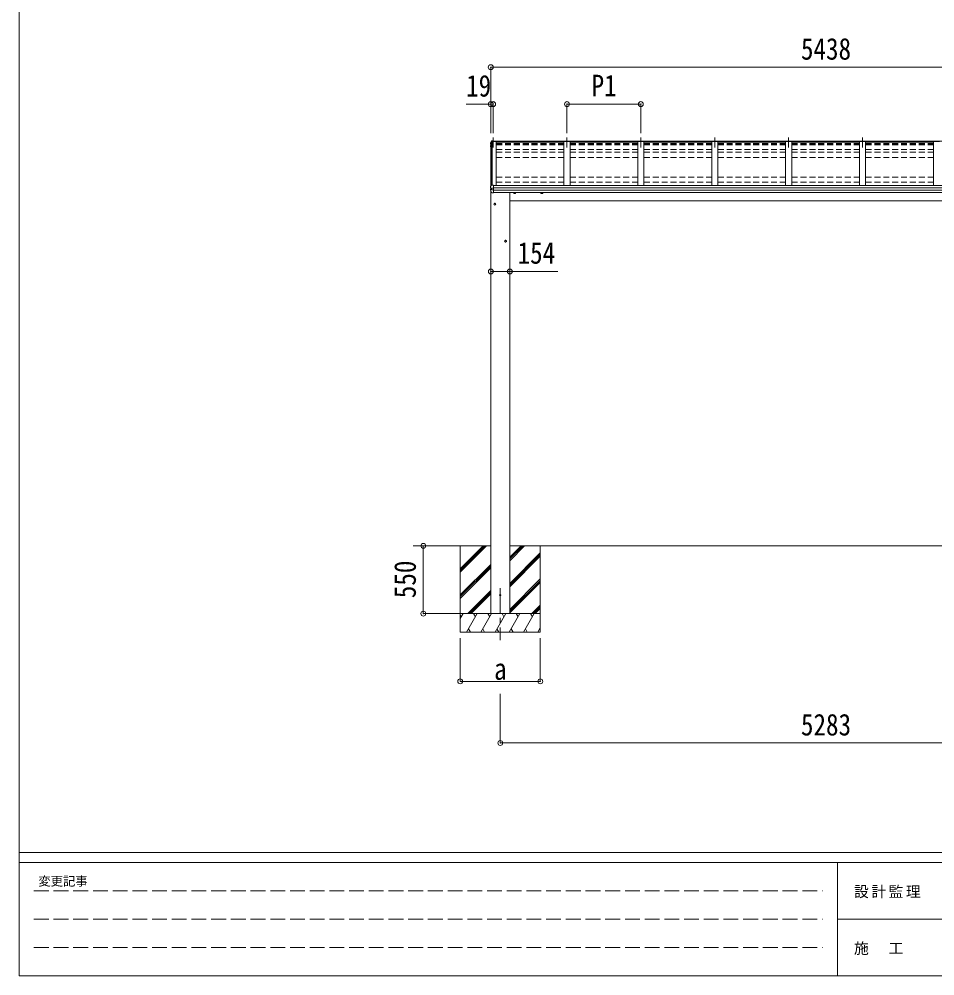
# Model space of a CAD drawing. Units: millimetres at full size, sheet at 1:40; some dimension numbers follow another scale. Extents: x -11243 to 11243, y -7760 to 7760.
# Drawn here: x -11243 to -3807, y -7760 to 5 of the extents above; entities that cross this region are included whole.
import ezdxf
from ezdxf.enums import TextEntityAlignment as Align

# ---------------------------------------------------------------- set-up
doc = ezdxf.new("R2010")
doc.units = ezdxf.units.MM
doc.header["$LTSCALE"] = 40
doc.header["$PDMODE"] = 32
doc.header["$PDSIZE"] = 40
for name, pattern in [('CHAIN1', [8, 5, -1, 1, -1]), ('DASHED1', [1.8, 1.2, -0.6]), ('DASHED3', [4, 3, -1])]:
    doc.linetypes.add(name, pattern=pattern)
for name, color, linetype, lineweight in [('0-0_0', 7, 'Continuous', 9), ('0-1_本体', 5, 'CHAIN1', 9), ('0-3_ELV2', 4, 'Continuous', 9), ('0-6_OTH_LINE', 6, 'Continuous', 9), ('F-0_240', 7, 'Continuous', 9)]:
    doc.layers.add(name, color=color, linetype=linetype, lineweight=lineweight)
doc.styles.add('ＭＳ ゴシック', font='')
doc.styles.get('ＭＳ ゴシック').set_extended_font_data('MS Gothic')

msp = doc.modelspace()

# ---------------------------------------------------------------- linework, layer by layer
at = {"layer": '0-0_0'}
for p, q in [((-7412.64, -4269.81), (-8042.26, -4269.81)), ((-7660.64, -4269.81), (-7660.64, -4969.81)), ((-7660.64, -4455.79), (-7474.66, -4269.81)), ((-7660.64, -4469.93), (-7460.52, -4269.81)), ((-7660.64, -4484.07), (-7446.38, -4269.81)), ((-7660.64, -4271.94), (-7658.51, -4269.81)), ((-2129.64, -4269.81), (-7258.64, -4269.81)), ((-7258.64, -4390.44), (-7138.01, -4269.81)), ((-7258.64, -4376.3), (-7152.15, -4269.81)), ((-7258.64, -4362.16), (-7166.3, -4269.81)), ((-7010.64, -4269.81), (-7010.64, -4969.81)), ((-7258.64, -4574.29), (-7010.64, -4326.29)), ((-7258.64, -4588.43), (-7010.64, -4340.43)), ((-7660.64, -4667.92), (-7412.64, -4419.92)), ((-7258.64, -4602.57), (-7010.64, -4354.57)), ((-7660.64, -4682.06), (-7412.64, -4434.06)), ((-7660.64, -4696.2), (-7412.64, -4448.2)), ((-7258.64, -4786.42), (-7010.64, -4538.42)), ((-7258.64, -4800.56), (-7010.64, -4552.56)), ((-7258.64, -4814.7), (-7010.64, -4566.7)), ((-7600.4, -4819.81), (-7412.64, -4632.05)), ((-7586.26, -4819.81), (-7412.64, -4646.19)), ((-7572.12, -4819.81), (-7412.64, -4660.34)), ((-7079.9, -4819.81), (-7010.64, -4750.55)), ((-7065.76, -4819.81), (-7010.64, -4764.69)), ((-7051.62, -4819.81), (-7010.64, -4778.84)), ((-7010.64, -4819.81), (-7660.64, -4819.81)), ((-7660.64, -4859.9), (-7637.49, -4819.81)), ((-7652.49, -4845.79), (-7660.64, -4831.68)), ((-7608.63, -4969.81), (-7522.02, -4819.81)), ((-7537.02, -4845.79), (-7552.03, -4819.81)), ((-7493.16, -4969.81), (-7406.55, -4819.81)), ((-7421.55, -4845.79), (-7436.56, -4819.81)), ((-7377.69, -4969.81), (-7291.08, -4819.81)), ((-7306.08, -4845.79), (-7321.09, -4819.81)), ((-7262.22, -4969.81), (-7175.61, -4819.81)), ((-7190.61, -4845.79), (-7205.61, -4819.81)), ((-7146.75, -4969.81), (-7060.14, -4819.81)), ((-7090.14, -4819.81), (-7075.14, -4845.79)), ((-7593.63, -4943.83), (-7578.63, -4969.81)), ((-7478.16, -4943.83), (-7463.16, -4969.81)), ((-7362.69, -4943.83), (-7347.69, -4969.81)), ((-7247.22, -4943.83), (-7232.22, -4969.81)), ((-7131.75, -4943.83), (-7116.75, -4969.81)), ((-7031.28, -4969.81), (-7010.64, -4934.07)), ((-7016.28, -4943.83), (-7010.64, -4953.59)), ((-7660.64, -4969.81), (-7010.64, -4969.81))]:
    msp.add_line(p, q, dxfattribs=at)
at = {"layer": '0-0_0', "linetype": 'DASHED1'}
msp.add_line((-7412.64, -4819.81), (-7258.64, -4819.81), dxfattribs=at)
at = {"layer": '0-1_本体'}
for p, q in [((-7394.14, -956.82), (-7394.14, -1036.08)), ((-6794.14, -956.82), (-6794.14, -1036.08)), ((-6194.14, -956.82), (-6194.14, -1036.08)), ((-5594.14, -956.82), (-5594.14, -1036.08)), ((-4994.14, -956.82), (-4994.14, -1036.08)), ((-4394.14, -956.82), (-4394.14, -1036.08)), ((-7335.64, -4613.86), (-7335.64, -5034.94))]:
    msp.add_line(p, q, dxfattribs=at)
at = {"layer": '0-3_ELV2'}
for p, q in [((-7415.62, -1003.88), (-7415.62, -1007.9)), ((-7414.57, -1009.17), (-7413.14, -1009.45)), ((-7413.14, -1007.57), (-7413.71, -1007.46)), ((-7413.14, -1007.92), (-7413.71, -1007.81)), ((-7413.14, -1006.54), (-7406.02, -987.99)), ((-7413.14, -1006.54), (-7413.14, -1350.82)), ((-7406.32, -987.83), (-7405.12, -987.77)), ((-7406.14, -988.31), (-7406.14, -1336.3)), ((-7406.02, -987.99), (-7369.14, -987.99)), ((-7404.98, -987.56), (-7405.34, -985.08)), ((-7405.12, -987.77), (-7405.34, -986.28)), ((-7391.14, -981.85), (-7405.3, -982.62)), ((-7394.14, -986.95), (-7404.98, -987.56)), ((-7404.98, -987.56), (-7404.98, -987.98)), ((-7404.98, -987.94), (-7394.14, -987.94)), ((-7400.44, -1341.67), (-7400.44, -987.99)), ((-7394.14, -984.71), (-7394.14, -987.94)), ((-7394.14, -984.71), (-7391.14, -984.71)), ((-7391.14, -984.71), (-7391.14, -981.85)), ((-7369.14, -987.99), (-7369.14, -1344.25)), ((-7369.14, -993.39), (-6819.14, -993.39)), ((-6769.14, -987.99), (-6819.14, -987.99)), ((-6819.14, -987.99), (-6819.14, -1344.25)), ((-6769.14, -987.99), (-6769.14, -1344.25)), ((-6769.14, -993.39), (-6219.14, -993.39)), ((-6169.14, -987.99), (-6219.14, -987.99)), ((-6219.14, -987.99), (-6219.14, -1344.25)), ((-6169.14, -987.99), (-6169.14, -1344.25)), ((-6169.14, -993.39), (-5619.14, -993.39)), ((-5569.14, -987.99), (-5619.14, -987.99)), ((-5619.14, -987.99), (-5619.14, -1344.25)), ((-5569.14, -987.99), (-5569.14, -1344.25)), ((-5569.14, -993.39), (-5019.14, -993.39)), ((-4969.14, -987.99), (-5019.14, -987.99)), ((-5019.14, -987.99), (-5019.14, -1344.25)), ((-4969.14, -987.99), (-4969.14, -1344.25)), ((-4969.14, -993.39), (-4419.14, -993.39)), ((-4369.14, -987.99), (-4419.14, -987.99)), ((-4419.14, -987.99), (-4419.14, -1344.25)), ((-4369.14, -987.99), (-4369.14, -1344.25)), ((-4369.14, -993.39), (-3819.14, -993.39)), ((-3769.14, -987.99), (-3819.14, -987.99)), ((-3819.14, -987.99), (-3819.14, -1344.25)), ((-7416.02, -1022.82), (-7416.02, -1026.87)), ((-7415.98, -1022.49), (-7415.99, -1022.55)), ((-7413.14, -1025.24), (-7414.97, -1025.6)), ((-7413.14, -1021.23), (-7414.28, -1021.37)), ((-7414, -1026.93), (-7413.14, -1026.77)), ((-7416.19, -1383.16), (-7416.19, -1376.64)), ((-7415.72, -1364.61), (-7415.72, -1358.1)), ((-7408.14, -1374.25), (-7415.38, -1375.66)), ((-7414.85, -1365.6), (-7414.91, -1365.59)), ((-7414.85, -1365.6), (-7414.84, -1365.6)), ((-7407.59, -1366.54), (-7413.97, -1365.75)), ((-7413.14, -1365.85), (-7413.14, -1375.22)), ((-7412.64, -1389.32), (-7412.64, -4819.81)), ((-7408.14, -1366.47), (-7408.14, -1380.26)), ((-7391.14, -1366.53), (-7405.94, -1366.63)), ((-7391.14, -1380.39), (-7405.94, -1380.19)), ((-7391.14, -1404.7), (-7391.14, -1341.22)), ((-7391.14, -1344.25), (-1997.14, -1344.25)), ((-7391.14, -1363.78), (-1997.14, -1363.78)), ((-7391.14, -1364.68), (-1997.14, -1364.68)), ((-7391.14, -1381.92), (-1997.14, -1381.92)), ((-7391.14, -1383.88), (-1997.14, -1383.88)), ((-7403.52, -1403.61), (-7403.51, -1403.62)), ((-7391.14, -1404.7), (-7402.73, -1404.07)), ((-7391.14, -1401.9), (-1997.14, -1401.9)), ((-7258.64, -1401.9), (-7258.64, -4819.81)), ((-7258.64, -1469.81), (-2129.64, -1469.81))]:
    msp.add_line(p, q, dxfattribs=at)
at = {"layer": '0-3_ELV2', "linetype": 'DASHED1'}
for p, q in [((-7369.14, -1003.51), (-6819.14, -1003.51)), ((-7369.14, -1008.35), (-6819.14, -1008.35)), ((-6769.14, -1003.51), (-6219.14, -1003.51)), ((-6769.14, -1008.35), (-6219.14, -1008.35)), ((-6169.14, -1003.51), (-5619.14, -1003.51)), ((-6169.14, -1008.35), (-5619.14, -1008.35)), ((-5569.14, -1003.51), (-5019.14, -1003.51)), ((-5569.14, -1008.35), (-5019.14, -1008.35)), ((-4969.14, -1003.51), (-4419.14, -1003.51)), ((-4969.14, -1008.35), (-4419.14, -1008.35)), ((-4369.14, -1003.51), (-3819.14, -1003.51)), ((-4369.14, -1008.35), (-3819.14, -1008.35)), ((-7369.14, -1009.89), (-6819.14, -1009.89)), ((-7369.14, -1011.85), (-6819.14, -1011.85)), ((-7369.14, -1015.62), (-6819.14, -1015.62)), ((-7369.14, -1052.93), (-6819.14, -1052.93)), ((-7369.14, -1074.09), (-6819.14, -1074.09)), ((-6769.14, -1009.89), (-6219.14, -1009.89)), ((-6769.14, -1011.85), (-6219.14, -1011.85)), ((-6769.14, -1015.62), (-6219.14, -1015.62)), ((-6769.14, -1052.93), (-6219.14, -1052.93)), ((-6769.14, -1074.09), (-6219.14, -1074.09)), ((-6169.14, -1009.89), (-5619.14, -1009.89)), ((-6169.14, -1011.85), (-5619.14, -1011.85)), ((-6169.14, -1015.62), (-5619.14, -1015.62)), ((-6169.14, -1052.93), (-5619.14, -1052.93)), ((-6169.14, -1074.09), (-5619.14, -1074.09)), ((-5569.14, -1009.89), (-5019.14, -1009.89)), ((-5569.14, -1011.85), (-5019.14, -1011.85)), ((-5569.14, -1015.62), (-5019.14, -1015.62)), ((-5569.14, -1052.93), (-5019.14, -1052.93)), ((-5569.14, -1074.09), (-5019.14, -1074.09)), ((-4969.14, -1009.89), (-4419.14, -1009.89)), ((-4969.14, -1011.85), (-4419.14, -1011.85)), ((-4969.14, -1015.62), (-4419.14, -1015.62)), ((-4969.14, -1052.93), (-4419.14, -1052.93)), ((-4969.14, -1074.09), (-4419.14, -1074.09)), ((-4369.14, -1009.89), (-3819.14, -1009.89)), ((-4369.14, -1011.85), (-3819.14, -1011.85)), ((-4369.14, -1015.62), (-3819.14, -1015.62)), ((-4369.14, -1052.93), (-3819.14, -1052.93)), ((-4369.14, -1074.09), (-3819.14, -1074.09)), ((-7369.14, -1116.6), (-6819.14, -1116.6)), ((-6769.14, -1116.6), (-6219.14, -1116.6)), ((-6169.14, -1116.6), (-5619.14, -1116.6)), ((-5569.14, -1116.6), (-5019.14, -1116.6)), ((-4969.14, -1116.6), (-4419.14, -1116.6)), ((-4369.14, -1116.6), (-3819.14, -1116.6)), ((-7369.14, -1276.87), (-6819.14, -1276.87)), ((-7369.14, -1319.39), (-6819.14, -1319.39)), ((-6769.14, -1276.87), (-6219.14, -1276.87)), ((-6769.14, -1319.39), (-6219.14, -1319.39)), ((-6169.14, -1276.87), (-5619.14, -1276.87)), ((-6169.14, -1319.39), (-5619.14, -1319.39)), ((-5569.14, -1276.87), (-5019.14, -1276.87)), ((-5569.14, -1319.39), (-5019.14, -1319.39)), ((-4969.14, -1276.87), (-4419.14, -1276.87)), ((-4969.14, -1319.39), (-4419.14, -1319.39)), ((-4369.14, -1276.87), (-3819.14, -1276.87)), ((-4369.14, -1319.39), (-3819.14, -1319.39))]:
    msp.add_line(p, q, dxfattribs=at)
at = {"layer": '0-3_ELV2'}
for points in [[(-7415.61, -1003.72), (-7415.62, -1003.83), (-7415.62, -1003.88)], [(-7407.95, -983.83), (-7412.19, -994.44), (-7415.54, -1003.39), (-7415.6, -1003.66), (-7415.61, -1003.72)], [(-7407.95, -987.4), (-7408.95, -989.89), (-7409.93, -992.39), (-7410.9, -994.89), (-7411.85, -997.39), (-7412.8, -999.9), (-7413.73, -1002.42), (-7414.64, -1004.94), (-7415.54, -1007.46)], [(-7391.14, -984.28), (-7405.34, -985.08), (-7405.34, -986.28), (-7406.46, -986.34)], [(-7405.04, -987.98), (-7405.12, -987.42), (-7405.12, -987.77)], [(-7394.14, -987.99), (-7394.14, -984.71), (-1994.14, -984.71)], [(-7415.98, -1022.51), (-7416.01, -1022.68), (-7416.02, -1022.82)], [(-7415.85, -1027.51), (-7414.38, -1030.06), (-7413.14, -1032.18)], [(-7415.66, -1357.77), (-7415.71, -1357.98), (-7415.72, -1358.1)], [(-7407.78, -1336.97), (-7408.82, -1339.55), (-7409.84, -1342.14), (-7410.84, -1344.73), (-7411.84, -1347.33), (-7412.81, -1349.93), (-7413.78, -1352.54), (-7414.72, -1355.15), (-7415.66, -1357.77)], [(-7412.37, -1365.83), (-7413.61, -1365.78), (-7414.84, -1365.6)], [(-7407.59, -1366.54), (-7407.34, -1366.56), (-7407.19, -1366.58)], [(-7391.14, -1341.22), (-7405.14, -1341.9), (-7405.14, -1336.25), (-7406.91, -1336.34)], [(-7218.14, -1409.6), (-7224.64, -1405.85), (-7224.64, -1401.9)], [(-7218.14, -1409.6), (-7211.64, -1405.85), (-7211.64, -1401.9)], [(-6998.15, -1409.6), (-7004.65, -1405.85), (-7004.65, -1401.9)], [(-6998.15, -1409.6), (-6991.65, -1405.85), (-6991.65, -1401.9)], [(-7379.64, -1504.6), (-7386.14, -1500.85), (-7386.14, -1493.35), (-7379.64, -1489.59)], [(-7379.64, -1504.6), (-7373.14, -1500.85), (-7373.14, -1493.35), (-7379.64, -1489.59)], [(-7292.64, -1804.6), (-7299.14, -1800.85), (-7299.14, -1793.35), (-7292.64, -1789.59)], [(-7292.64, -1804.6), (-7286.14, -1800.85), (-7286.14, -1793.35), (-7292.64, -1789.59)]]:
    msp.add_lwpolyline(points, dxfattribs=at)
for centre, radius in [((-7379.64, -1497.1), 8.5), ((-7379.64, -1497.1), 7.7), ((-7379.64, -1497.1), 6.5), ((-7292.64, -1797.1), 8.5), ((-7292.64, -1797.1), 7.7), ((-7292.64, -1797.1), 6.5), ((-7335.64, -4669.81), 5)]:
    msp.add_circle(centre, radius, dxfattribs=at)
for centre, radius, start, end in [((-7414.32, -1007.9), 1.3, 160.55137, 259.11062), ((-7413.65, -1007.52), 0.299, 160.48478, 259.11069), ((-6944.21, -1174.39), 498.52, 158.04646, 160.43093), ((-7413.65, -1007.17), 0.3, 212.93591, 259.04607), ((-7406.37, -988.04), 1.7, 92.9577, 157.99775), ((-7405.72, -985.21), 2.62, 80.76, 148.16555), ((-7406.3, -988.13), 0.3, 92.95769, 158.00506), ((-7414.72, -1026.87), 1.3, 100.8784, 209.72862), ((-7414.72, -1022.78), 1.3, 99.76805, 169.97457), ((-7414.27, -1023.7), 2.32, 92.65141, 119.69627), ((-7413.94, -1027.23), 0.299, 100.87832, 209.80871), ((-6981.38, -778.61), 499.04, 209.85327, 210.09589), ((-6981.38, -778.96), 499.04, 209.85327, 210.09589), ((-7415.19, -1376.64), 0.998, 100.914, 179.94879), ((-7415.19, -1383.16), 1, 180, 210.67851), ((-7021.24, -1149.46), 459.05, 210.67556, 213.61643), ((-7414.72, -1364.61), 1, 180, 258.54639), ((-7408.48, -1363.91), 16.37, 271.41275, 274.51688), ((-7406.85, -1337.34), 1, 92.95955, 157.94622), ((-7402.68, -1403.07), 1, 213.61937, 266.89265), ((-7218.14, -1402.1), 8.5, 178.68482, 1.31518), ((-7218.14, -1402.1), 7.7, 178.54815, 1.45185), ((-7218.14, -1402.1), 6.5, 178.27991, 1.72009), ((-6998.15, -1402.1), 8.5, 178.68472, 1.31528), ((-6998.15, -1402.1), 7.7, 178.54804, 1.45196), ((-6998.15, -1402.1), 6.5, 178.27976, 1.72024)]:
    msp.add_arc(centre, radius, start, end, dxfattribs=at)
for centre, major_axis, ratio, start_param, end_param in [((-7407.14, -1380.07), (1, 0.195), 0.067217, 3.1284981, 3.4826308), ((-7407.3, -1359.02), (9.96, -2.12), 0.734427, 4.8771941, 5.0024979), ((-7407.3, -1387.79), (9.97, 1.96), 0.736539, 1.29146, 1.4167637)]:
    msp.add_ellipse(centre, major_axis=major_axis, ratio=ratio, start_param=start_param, end_param=end_param, dxfattribs=at)
at = {"layer": '0-6_OTH_LINE'}
for p, q in [((-7413.14, -384.71), (-7413.14, -920.18)), ((-7413.14, -384.71), (-1975.14, -384.71)), ((-7413.14, -684.71), (-7613.36, -684.71)), ((-7413.14, -684.71), (-7413.14, -920.18)), ((-7394.14, -684.71), (-7413.14, -684.71)), ((-7394.14, -684.71), (-7394.14, -920.18)), ((-6794.14, -684.71), (-6794.14, -920.18)), ((-6794.14, -684.71), (-6194.14, -684.71)), ((-6194.14, -684.71), (-6194.14, -920.18)), ((-7412.64, -2042.5), (-7258.64, -2042.5)), ((-7960.64, -4269.81), (-7661.64, -4269.81)), ((-7960.64, -4819.81), (-7960.64, -4269.81)), ((-7960.64, -4819.81), (-7661.64, -4819.81)), ((-7660.64, -5369.79), (-7660.64, -5019.81)), ((-7010.64, -5369.79), (-7010.64, -5019.81)), ((-7660.64, -5369.79), (-7010.64, -5369.79)), ((-7335.64, -5869.81), (-7335.64, -5469.81)), ((-7335.64, -5869.81), (-2052.64, -5869.81))]:
    msp.add_line(p, q, dxfattribs=at)
at = {"layer": '0-6_OTH_LINE', "lineweight": 18}
msp.add_line((-7258.64, -2042.5), (-6869.44, -2042.5), dxfattribs=at)
at = {"layer": '0-6_OTH_LINE'}
for p in [(-7413.14, -384.71), (-7413.14, -684.71), (-7394.14, -684.71), (-6794.14, -684.71), (-6194.14, -684.71), (-7412.64, -2042.5), (-7258.64, -2042.5), (-7960.64, -4269.81), (-7960.64, -4819.81), (-7660.64, -5369.79), (-7010.64, -5369.79), (-7335.64, -5869.81)]:
    msp.add_point(p, dxfattribs=at)
at = {"layer": 'F-0_240', "color": 5}
for p, q in [((-11242.74, 7760), (-11242.74, -7760)), ((-11242.74, -6760), (10677.26, -6760)), ((-11242.74, -6840), (7121.58, -6840)), ((-4598.42, -6840), (-4598.42, -7760)), ((-4598.42, -7300), (3601.58, -7300)), ((-11242.74, -7760), (10677.26, -7760))]:
    msp.add_line(p, q, dxfattribs=at)
at = {"layer": 'F-0_240', "color": 4, "linetype": 'DASHED3'}
for p, q in [((-11122.75, -7070), (-4718.42, -7070)), ((-11122.75, -7300), (-4718.42, -7300)), ((-11122.75, -7530), (-4718.42, -7530))]:
    msp.add_line(p, q, dxfattribs=at)

# ---------------------------------------------------------------- texts
at = {"layer": '0-6_OTH_LINE', "color": 7, "style": 'ＭＳ ゴシック', "width": 0.85}
for s, p in [('5438', (-4894.14, -376.71)), ('19', (-7613.04, -676.3)), ('P1', (-6594.14, -674.71)), ('154', (-7195.14, -2033.07)), ('a', (-7385.64, -5409.79)), ('5283', (-4894.14, -5861.81))]:
    msp.add_text(s, height=176, dxfattribs=at).set_placement(p, align=Align.BOTTOM_LEFT)
msp.add_text('550', height=176, rotation=90, dxfattribs=at).set_placement((-7968.64, -4694.81), align=Align.BOTTOM_LEFT)
at = {"layer": 'F-0_240', "style": 'ＭＳ ゴシック'}
msp.add_text('変更記事', height=73.31, dxfattribs=at).set_placement((-11086.44, -7050), align=Align.BOTTOM_LEFT)
at = {"layer": 'F-0_240', "char_height": 87.98, "attachment_point": 7, "style": 'ＭＳ ゴシック'}
for s, insert in [('\\T1.17;設計監理', (-4463.32, -7130)), ('\\T1.17;施\u3000工', (-4463.32, -7590))]:
    msp.add_mtext(s, dxfattribs=dict(at, insert=insert))

doc.saveas('drawing.dxf')
